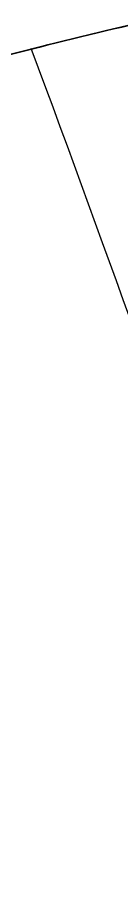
# Model space of a CAD drawing. Header units: millimetres. Extents: x 0 to 1840, y -1118 to 817.
# Drawn here: x 676.306 to 676.416, y 679.871 to 680.792 of the extents above; entities that cross this region are included whole.
import ezdxf

# ---------------------------------------------------------------- set-up
doc = ezdxf.new("R2010")
doc.units = ezdxf.units.MM
doc.layers.add('Blocks', color=7, linetype='Continuous')
doc.layers.add('Blocks$Inner', color=7, linetype='Continuous', lineweight=25, true_color=0x007f00)
doc.layers.add('Blocks$Outline', color=7, linetype='Continuous', lineweight=35, true_color=0xff3f3f)

# ---------------------------------------------------------------- blocks, each defined once
blk = doc.blocks.new('N02 Office Chair Front')
at = {"layer": 'Blocks$Inner'}
for points, knots in [([(676.46, 680.79176), (675.38759, 680.53995), (673.803, 679.89019), (672.01027, 678.60407), (670.61993, 677.26347), (669.69196, 675.97375), (669.10803, 674.88106), (668.7542, 674.12815), (668.38799, 673.1631), (668.07082, 671.96949), (667.81188, 670.35116), (667.79757, 669.16188), (667.86733, 668.34654)], [23.771796, 23.771796, 23.771796, 23.771796, 23.971796, 24.071796, 24.171796, 24.321796, 24.359296, 24.396796, 24.471796, 24.546796, 24.621796, 24.771796, 24.771796, 24.771796, 24.771796]), ([(677.05179, 677.16799), (677.11907, 677.3532), (677.11907, 677.3532), (677.14778, 677.64471), (677.03888, 678.37705), (676.8604, 679.11536), (676.73416, 679.53718), (676.62414, 679.90482), (676.48602, 680.31246), (676.32078, 680.7587)], [2.683278, 2.683278, 2.683278, 2.683278, 2.933278, 3.183278, 3.433278, 3.683278, 3.683278, 3.683278, 3.90116, 3.90116, 3.90116, 3.90116])]:
    blk.add_open_spline(points, degree=3, knots=knots, dxfattribs=at)
at = {"layer": 'Blocks$Outline'}
blk.add_open_spline([(676.46, 680.79176), (676.41362, 680.78086), (675.34189, 680.52122), (673.76423, 679.86238), (672.01027, 678.60407), (670.95211, 677.58376), (670.37364, 676.87388), (670.15675, 676.58037)], degree=3, knots=[23.7717964, 23.7717964, 23.7717964, 23.7717964, 23.780447, 23.9717956, 24.0717957, 24.1717958, 24.2381743, 24.2381743, 24.2381743, 24.2381743], dxfattribs=at)

msp = doc.modelspace()

# ---------------------------------------------------------------- block references
at = {"layer": 'Blocks'}
msp.add_blockref('N02 Office Chair Front', (0, 0), dxfattribs=at)

doc.saveas('drawing.dxf')
